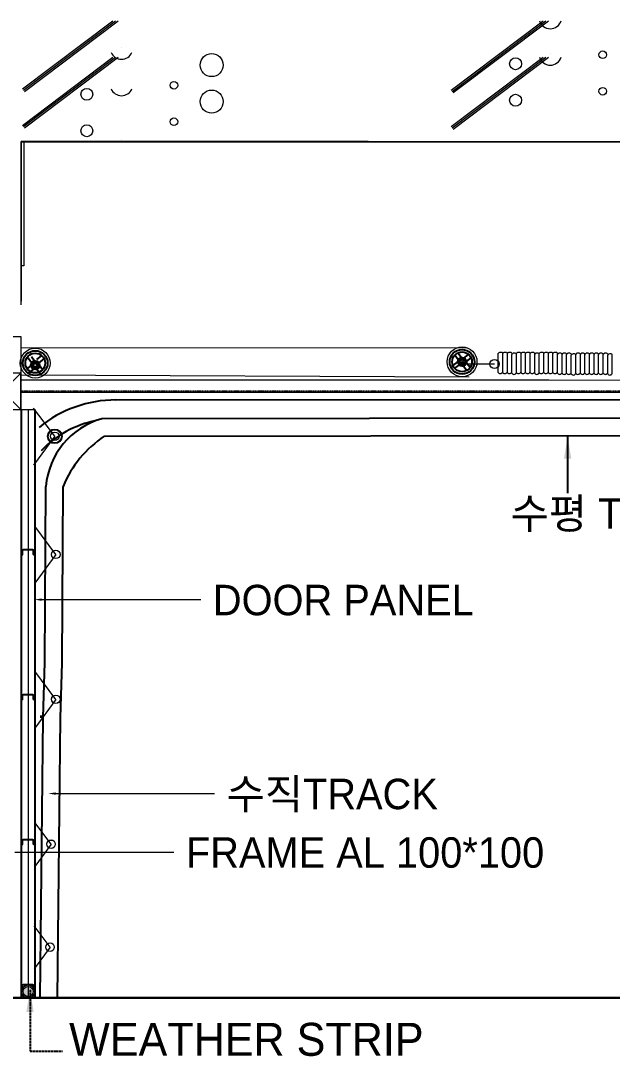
# Model space of a CAD drawing. Header units: millimetres. Extents: x 37414 to 54689, y 15261 to 27488.
# Drawn here: x 47891 to 49758, y 18088 to 21354 of the extents above; entities that cross this region are included whole.
import ezdxf

# ---------------------------------------------------------------- set-up
doc = ezdxf.new("R2010")
doc.units = ezdxf.units.MM
doc.linetypes.add('HIDDEN', pattern=[0.375, 0.25, -0.125])
doc.linetypes.add('HIDDEN2', pattern=[4.7625, 3.175, -1.5875])
doc.layers.get('0').update_dxf_attribs({"lineweight": 13})
for name, color, linetype in [('DIM', 7, 'Continuous'), ('H', 2, 'HIDDEN'), ('LIGHT', 1, 'Continuous'), ('MEDIUM', 2, 'Continuous')]:
    doc.layers.add(name, color=color, linetype=linetype)
for name, color, linetype, lineweight in [('벽', 7, 'Continuous', 13), ('치수', 7, 'Continuous', 13), ('해치', 7, 'Continuous', 13)]:
    doc.layers.add(name, color=color, linetype=linetype, lineweight=lineweight)
doc.styles.get("Standard").update_dxf_attribs({"font": 'Gulim.ttf'})
doc.linetypes.add('BATTING', pattern='A,0.00254,-2.54,[134,ltypeshp.shx,S=2.54,R=0,X=-2.54,Y=0],-5.08,[134,ltypeshp.shx,S=2.54,R=180,X=2.54,Y=0],-2.54', length=10.16254)
doc.dimstyles.new('ISO-25', dxfattribs={"dimtxt": 2.5, "dimasz": 2.5, "dimexe": 1.25, "dimexo": 0.625, "dimtad": 1, "dimtxsty": 'Standard', "dimcen": 2.5, "dimadec": 0, "dimazin": 0, "dimtfac": 1, "dimtmove": 0, "dimatfit": 3, "dimfxl": 0, "dimarcsym": 0})

msp = doc.modelspace()

# ---------------------------------------------------------------- hatches: boundary and pattern name
at = {"layer": '치수', "lineweight": 9}
h = msp.add_hatch(color=256, dxfattribs=at)
h.paths.add_polyline_path([(47899, 18291.9, 1), (47930.9, 18291.9, 1)], flags=0)
h.paths.add_polyline_path([(47923.8, 18310.8), (47906.1, 18310.8, 0.291271), (47894, 18291.9, 1), (47935.9, 18291.9, 0.291259)])
h.paths.add_polyline_path([(47930.9, 18291.9, -1), (47899, 18291.9, -1)], flags=16)

# ---------------------------------------------------------------- linework, layer by layer
at = {"color": 0, "lineweight": 25}
for p, q in [((47893.3, 20972.5), (48987.7, 20972.5)), ((48700.2, 20972.5), (52161.2, 20968.5))]:
    msp.add_line(p, q, dxfattribs=at)
at = {"color": 6}
for p, q in [((49299.9, 20322.3), (47891.3, 20320.9)), ((49398.4, 20246.7), (49398.4, 20305)), ((49398.4, 20244.4), (49398.4, 20302.7)), ((49412.8, 20246.7), (49412.8, 20305)), ((49412.8, 20244.4), (49412.8, 20302.7)), ((49427.2, 20246.7), (49427.2, 20305)), ((49427.2, 20244.4), (49427.2, 20302.7)), ((49427.2, 20248.9), (49427.2, 20302.2)), ((49441.6, 20242.1), (49441.6, 20300.4)), ((49441.6, 20242.1), (49441.6, 20300.4)), ((49456, 20244.4), (49456, 20302.7)), ((49456, 20244.4), (49456, 20302.7)), ((49470.4, 20246.7), (49470.4, 20305)), ((49470.4, 20246.7), (49470.4, 20305)), ((49470.4, 20244.4), (49470.4, 20302.7)), ((49470.4, 20244.4), (49470.4, 20302.7)), ((49484.8, 20246.7), (49484.8, 20305)), ((49484.8, 20246.7), (49484.8, 20305)), ((49484.8, 20244.4), (49484.8, 20302.7)), ((49484.8, 20244.4), (49484.8, 20302.7)), ((49499.2, 20246.7), (49499.2, 20305)), ((49499.2, 20246.7), (49499.2, 20305)), ((49499.2, 20244.4), (49499.2, 20302.7)), ((49499.2, 20244.4), (49499.2, 20302.7)), ((49499.2, 20248.9), (49499.2, 20302.2)), ((49513.6, 20246.7), (49513.6, 20305)), ((49513.6, 20244.4), (49513.6, 20302.7)), ((49513.6, 20248.9), (49513.6, 20302.2)), ((49513.6, 20242.1), (49513.6, 20300.4)), ((49513.6, 20242.1), (49513.6, 20300.4)), ((49528, 20244.4), (49528, 20302.7)), ((49528, 20244.4), (49528, 20302.7)), ((49542.4, 20246.7), (49542.4, 20305)), ((49542.4, 20244.4), (49542.4, 20302.7)), ((49556.8, 20246.7), (49556.8, 20305)), ((49556.8, 20244.4), (49556.8, 20302.7)), ((49571.2, 20246.7), (49571.2, 20305)), ((49571.2, 20244.4), (49571.2, 20302.7)), ((49585.6, 20246.7), (49585.6, 20305)), ((49585.6, 20244.4), (49585.6, 20302.7)), ((49585.6, 20244.4), (49585.6, 20302.7)), ((49585.6, 20248.9), (49585.6, 20302.2)), ((49585.6, 20242.1), (49585.6, 20300.4)), ((49600, 20244.4), (49600, 20302.7)), ((49600, 20242.1), (49600, 20300.4)), ((49614.4, 20244.4), (49614.4, 20302.7)), ((49614.4, 20242.1), (49614.4, 20300.4)), ((49614.4, 20246.7), (49614.4, 20299.9)), ((49628.8, 20239.8), (49628.8, 20298.1)), ((49628.8, 20239.8), (49628.8, 20298.1)), ((49643.2, 20242.1), (49643.2, 20300.4)), ((49643.2, 20242.1), (49643.2, 20300.4)), ((49657.6, 20244.4), (49657.6, 20302.7)), ((49657.6, 20242.1), (49657.6, 20300.4)), ((49672, 20244.4), (49672, 20302.7)), ((49672, 20242.1), (49672, 20300.4)), ((49686.4, 20244.4), (49686.4, 20302.7)), ((49686.4, 20242.1), (49686.4, 20300.4)), ((49700.8, 20244.4), (49700.8, 20302.7)), ((49700.8, 20244.4), (49700.8, 20302.7)), ((49700.8, 20242.1), (49700.8, 20300.4)), ((49700.8, 20242.1), (49700.8, 20300.4)), ((49700.8, 20246.7), (49700.8, 20299.9)), ((49715.2, 20244.4), (49715.2, 20302.7)), ((49715.2, 20242.1), (49715.2, 20300.4)), ((49729.6, 20244.4), (49729.6, 20302.7)), ((49729.6, 20242.1), (49729.6, 20300.4)), ((49729.6, 20246.7), (49729.6, 20299.9)), ((49744, 20239.8), (49744, 20298.1)), ((49744, 20239.8), (49744, 20298.1)), ((49758.4, 20242.1), (49758.4, 20300.4)), ((49758.4, 20242.1), (49758.4, 20300.4)), ((49284.3, 20272), (49386.7, 20271.2)), ((47891.3, 20236.3), (49306.7, 20230.6))]:
    msp.add_line(p, q, dxfattribs=at)
for p, q in [((49558.2, 20219.5), (47891.3, 20219.5)), ((51391.5, 20218.2), (49547.4, 20219.5)), ((49558.2, 20180.9), (47891.3, 20180.9)), ((51391.5, 20179.5), (49547.4, 20180.9))]:
    msp.add_line(p, q)
at = {"lineweight": 30}
for p, q in [((48193.6, 18271.7), (47583.4, 18271.7)), ((48192.3, 18271.7), (52469, 18271.7))]:
    msp.add_line(p, q, dxfattribs=at)
at = {"color": 6}
for points in [[(49398.4, 20302.7, -0.159884), (49401.1, 20306.9, -0.159884), (49405.6, 20308.7, -0.135156), (49409.8, 20307.8, -0.135156), (49412.8, 20305)], [(49412.8, 20302.7, -0.159884), (49415.5, 20306.9, -0.159884), (49420, 20308.7, -0.135156), (49424.2, 20307.8, -0.135156), (49427.2, 20305)], [(49427.2, 20302.7, -0.159884), (49429.9, 20306.9, -0.159884), (49434.4, 20308.7, -0.135156), (49438.6, 20307.8, -0.135156), (49441.6, 20305)], [(49441.6, 20300.4, -0.159884), (49444.3, 20304.6, -0.159884), (49448.8, 20306.4, -0.135156), (49453, 20305.5, -0.135156), (49456, 20302.7)], [(49456, 20302.7, -0.159884), (49458.7, 20306.9, -0.159884), (49463.2, 20308.7, -0.135156), (49467.4, 20307.8, -0.135156), (49470.4, 20305)], [(49470.4, 20302.7, -0.159884), (49473.1, 20306.9, -0.159884), (49477.6, 20308.7, -0.135156), (49481.8, 20307.8, -0.135156), (49484.8, 20305)], [(49470.4, 20302.7, -0.159884), (49473.1, 20306.9, -0.159884), (49477.6, 20308.7, -0.135156), (49481.8, 20307.8, -0.135156), (49484.8, 20305)], [(49484.8, 20302.7, -0.159884), (49487.5, 20306.9, -0.159884), (49492, 20308.7, -0.135156), (49496.2, 20307.8, -0.135156), (49499.2, 20305)], [(49484.8, 20302.7, -0.159884), (49487.5, 20306.9, -0.159884), (49492, 20308.7, -0.135156), (49496.2, 20307.8, -0.135156), (49499.2, 20305)], [(49499.2, 20302.7, -0.159884), (49501.9, 20306.9, -0.159884), (49506.4, 20308.7, -0.135156), (49510.6, 20307.8, -0.135156), (49513.6, 20305)], [(49499.2, 20302.7, -0.159884), (49501.9, 20306.9, -0.159884), (49506.4, 20308.7, -0.135156), (49510.6, 20307.8, -0.135156), (49513.6, 20305)], [(49513.6, 20300.4, -0.159884), (49516.3, 20304.6, -0.159884), (49520.8, 20306.4, -0.135156), (49525, 20305.5, -0.135156), (49528, 20302.7)], [(49528, 20302.7, -0.159884), (49530.7, 20306.9, -0.159884), (49535.2, 20308.7, -0.135156), (49539.4, 20307.8, -0.135156), (49542.4, 20305)], [(49542.4, 20302.7, -0.159884), (49545.1, 20306.9, -0.159884), (49549.6, 20308.7, -0.135156), (49553.8, 20307.8, -0.135156), (49556.8, 20305)], [(49556.8, 20302.7, -0.159884), (49559.5, 20306.9, -0.159884), (49564, 20308.7, -0.135156), (49568.2, 20307.8, -0.135156), (49571.2, 20305)], [(49571.2, 20302.7, -0.159884), (49573.9, 20306.9, -0.159884), (49578.4, 20308.7, -0.135156), (49582.6, 20307.8, -0.135156), (49585.6, 20305)], [(49585.6, 20300.4, -0.159884), (49588.3, 20304.6, -0.159884), (49592.8, 20306.4, -0.135156), (49597, 20305.5, -0.135156), (49600, 20302.7)], [(49600, 20300.4, -0.159884), (49602.7, 20304.6, -0.159884), (49607.2, 20306.4, -0.135156), (49611.4, 20305.5, -0.135156), (49614.4, 20302.7)], [(49614.4, 20300.4, -0.159884), (49617.1, 20304.6, -0.159884), (49621.6, 20306.4, -0.135156), (49625.8, 20305.5, -0.135156), (49628.8, 20302.7)], [(49628.8, 20298.1, -0.159884), (49631.5, 20302.3, -0.159884), (49636, 20304.1, -0.135156), (49640.2, 20303.2, -0.135156), (49643.2, 20300.4)], [(49643.2, 20300.4, -0.159884), (49645.9, 20304.6, -0.159884), (49650.4, 20306.4, -0.135156), (49654.6, 20305.5, -0.135156), (49657.6, 20302.7)], [(49657.6, 20300.4, -0.159884), (49660.3, 20304.6, -0.159884), (49664.8, 20306.4, -0.135156), (49669, 20305.5, -0.135156), (49672, 20302.7)], [(49672, 20300.4, -0.159884), (49674.7, 20304.6, -0.159884), (49679.2, 20306.4, -0.135156), (49683.4, 20305.5, -0.135156), (49686.4, 20302.7)], [(49686.4, 20300.4, -0.159884), (49689.1, 20304.6, -0.159884), (49693.6, 20306.4, -0.135156), (49697.8, 20305.5, -0.135156), (49700.8, 20302.7)], [(49700.8, 20300.4, -0.159884), (49703.5, 20304.6, -0.159884), (49708, 20306.4, -0.135156), (49712.2, 20305.5, -0.135156), (49715.2, 20302.7)], [(49715.2, 20300.4, -0.159884), (49717.9, 20304.6, -0.159884), (49722.4, 20306.4, -0.135156), (49726.6, 20305.5, -0.135156), (49729.6, 20302.7)], [(49729.6, 20300.4, -0.159884), (49732.3, 20304.6, -0.159884), (49736.8, 20306.4, -0.135156), (49741, 20305.5, -0.135156), (49744, 20302.7)], [(49744, 20298.1, -0.159884), (49746.7, 20302.3, -0.159884), (49751.2, 20304.1, -0.135156), (49755.4, 20303.2, -0.135156), (49758.4, 20300.4)], [(49398.4, 20244.4, 0.159884), (49402.2, 20241.2, 0.159884), (49407.2, 20240.9, 0.135156), (49410.8, 20243, 0.135156), (49412.8, 20246.7)], [(49412.8, 20244.4, 0.159884), (49416.6, 20241.2, 0.159884), (49421.6, 20240.9, 0.135156), (49425.2, 20243, 0.135156), (49427.2, 20246.7)], [(49427.2, 20244.4, 0.159884), (49431, 20241.2, 0.159884), (49436, 20240.9, 0.135156), (49439.6, 20243, 0.135156), (49441.6, 20246.7)], [(49441.6, 20242.1, 0.159884), (49445.4, 20238.9, 0.159884), (49450.4, 20238.6, 0.135156), (49454, 20240.7, 0.135156), (49456, 20244.4)], [(49456, 20244.4, 0.159884), (49459.8, 20241.2, 0.159884), (49464.8, 20240.9, 0.135156), (49468.4, 20243, 0.135156), (49470.4, 20246.7)], [(49470.4, 20244.4, 0.159884), (49474.2, 20241.2, 0.159884), (49479.2, 20240.9, 0.135156), (49482.8, 20243, 0.135156), (49484.8, 20246.7)], [(49470.4, 20244.4, 0.159884), (49474.2, 20241.2, 0.159884), (49479.2, 20240.9, 0.135156), (49482.8, 20243, 0.135156), (49484.8, 20246.7)], [(49484.8, 20244.4, 0.159884), (49488.6, 20241.2, 0.159884), (49493.6, 20240.9, 0.135156), (49497.2, 20243, 0.135156), (49499.2, 20246.7)], [(49484.8, 20244.4, 0.159884), (49488.6, 20241.2, 0.159884), (49493.6, 20240.9, 0.135156), (49497.2, 20243, 0.135156), (49499.2, 20246.7)], [(49499.2, 20244.4, 0.159884), (49503, 20241.2, 0.159884), (49508, 20240.9, 0.135156), (49511.6, 20243, 0.135156), (49513.6, 20246.7)], [(49499.2, 20244.4, 0.159884), (49503, 20241.2, 0.159884), (49508, 20240.9, 0.135156), (49511.6, 20243, 0.135156), (49513.6, 20246.7)], [(49513.6, 20242.1, 0.159884), (49517.4, 20238.9, 0.159884), (49522.4, 20238.6, 0.135156), (49526, 20240.7, 0.135156), (49528, 20244.4)], [(49528, 20244.4, 0.159884), (49531.8, 20241.2, 0.159884), (49536.8, 20240.9, 0.135156), (49540.4, 20243, 0.135156), (49542.4, 20246.7)], [(49542.4, 20244.4, 0.159884), (49546.2, 20241.2, 0.159884), (49551.2, 20240.9, 0.135156), (49554.8, 20243, 0.135156), (49556.8, 20246.7)], [(49556.8, 20244.4, 0.159884), (49560.6, 20241.2, 0.159884), (49565.6, 20240.9, 0.135156), (49569.2, 20243, 0.135156), (49571.2, 20246.7)], [(49571.2, 20244.4, 0.159884), (49575, 20241.2, 0.159884), (49580, 20240.9, 0.135156), (49583.6, 20243, 0.135156), (49585.6, 20246.7)], [(49585.6, 20242.1, 0.159884), (49589.4, 20238.9, 0.159884), (49594.4, 20238.6, 0.135156), (49598, 20240.7, 0.135156), (49600, 20244.4)], [(49600, 20242.1, 0.159884), (49603.8, 20238.9, 0.159884), (49608.8, 20238.6, 0.135156), (49612.4, 20240.7, 0.135156), (49614.4, 20244.4)], [(49614.4, 20242.1, 0.159884), (49618.2, 20238.9, 0.159884), (49623.2, 20238.6, 0.135156), (49626.8, 20240.7, 0.135156), (49628.8, 20244.4)], [(49628.8, 20239.8, 0.159884), (49632.6, 20236.6, 0.159884), (49637.6, 20236.3, 0.135156), (49641.2, 20238.4, 0.135156), (49643.2, 20242.1)], [(49643.2, 20242.1, 0.159884), (49647, 20238.9, 0.159884), (49652, 20238.6, 0.135156), (49655.6, 20240.7, 0.135156), (49657.6, 20244.4)], [(49657.6, 20242.1, 0.159884), (49661.4, 20238.9, 0.159884), (49666.4, 20238.6, 0.135156), (49670, 20240.7, 0.135156), (49672, 20244.4)], [(49672, 20242.1, 0.159884), (49675.8, 20238.9, 0.159884), (49680.8, 20238.6, 0.135156), (49684.4, 20240.7, 0.135156), (49686.4, 20244.4)], [(49686.4, 20242.1, 0.159884), (49690.2, 20238.9, 0.159884), (49695.2, 20238.6, 0.135156), (49698.8, 20240.7, 0.135156), (49700.8, 20244.4)], [(49700.8, 20242.1, 0.159884), (49704.6, 20238.9, 0.159884), (49709.6, 20238.6, 0.135156), (49713.2, 20240.7, 0.135156), (49715.2, 20244.4)], [(49715.2, 20242.1, 0.159884), (49719, 20238.9, 0.159884), (49724, 20238.6, 0.135156), (49727.6, 20240.7, 0.135156), (49729.6, 20244.4)], [(49729.6, 20242.1, 0.159884), (49733.4, 20238.9, 0.159884), (49738.4, 20238.6, 0.135156), (49742, 20240.7, 0.135156), (49744, 20244.4)], [(49744, 20239.8, 0.159884), (49747.8, 20236.6, 0.159884), (49752.8, 20236.3, 0.135156), (49756.4, 20238.4, 0.135156), (49758.4, 20242.1)]]:
    msp.add_lwpolyline(points, format="xyb", dxfattribs=at)
for centre, radius in [((47937.2, 20273.9), 47.1), ((49284.3, 20277.8), 47.1), ((49386.7, 20271.2), 14.4)]:
    msp.add_circle(centre, radius, dxfattribs=at)
at = {"lineweight": 13}
for centre, radius in [((47999, 20042.9), 23), ((47999, 20042.9), 20.7), ((47999, 20042.9), 13.4), ((47987, 18756.6), 13.4), ((47987, 18756.5), 13.4)]:
    msp.add_circle(centre, radius, dxfattribs=at)
at = {"layer": 'DIM', "color": 4, "lineweight": 15}
for q in [(47893.5, 18271.7), (47935.4, 20127.5)]:
    msp.add_line((47893.5, 20127.5), q, dxfattribs=at)
at = {"layer": 'DIM', "color": 2, "lineweight": 20}
for p, q in [((47896.5, 19670.5), (47893.5, 19670.5)), ((47896.5, 19670.5), (47893.5, 19670.5)), ((47896.5, 19668.5), (47893.5, 19668.5)), ((47929.5, 19685.5), (47899.5, 19685.5)), ((47929.5, 19683.5), (47900.5, 19683.5)), ((47935.4, 19670.5), (47932.5, 19670.5)), ((47935.4, 19670.5), (47932.5, 19670.5)), ((47935.4, 19668.5), (47932.5, 19668.5)), ((47896.5, 19213.5), (47893.5, 19213.5)), ((47896.5, 19213.5), (47893.5, 19213.5)), ((47896.5, 19211.5), (47893.5, 19211.5)), ((47929.5, 19228.5), (47899.5, 19228.5)), ((47929.5, 19226.5), (47900.5, 19226.5)), ((47935.4, 19213.5), (47932.5, 19213.5)), ((47935.4, 19213.5), (47932.5, 19213.5)), ((47935.4, 19211.5), (47932.5, 19211.5)), ((47896.5, 18756.5), (47893.5, 18756.5)), ((47896.5, 18756.5), (47893.5, 18756.5)), ((47896.5, 18754.5), (47893.5, 18754.5)), ((47929.5, 18771.5), (47899.5, 18771.5)), ((47929.5, 18769.5), (47900.5, 18769.5)), ((47935.4, 18756.5), (47932.5, 18756.5)), ((47935.4, 18756.5), (47932.5, 18756.5)), ((47935.4, 18754.5), (47932.5, 18754.5)), ((47896.5, 18299.5), (47893.5, 18299.5)), ((47896.5, 18299.5), (47893.5, 18299.5)), ((47896.5, 18297.5), (47893.5, 18297.5)), ((47929.5, 18314.5), (47899.5, 18314.5)), ((47929.5, 18312.5), (47900.5, 18312.5)), ((47935.4, 18299.5), (47932.5, 18299.5)), ((47935.4, 18299.5), (47932.5, 18299.5)), ((47935.4, 18297.5), (47932.5, 18297.5))]:
    msp.add_line(p, q, dxfattribs=at)
at = {"layer": 'DIM', "lineweight": 13}
for p, q in [((47958, 19527.9), (48459.7, 19527.9)), ((48001.5, 18916.3), (48503.2, 18916.3)), ((47873, 18731.6), (48374.7, 18731.6))]:
    msp.add_line(p, q, dxfattribs=at)
for points in [[(47958, 19524), (47958, 19531.7), (47935, 19527.9)], [(48001.5, 18912.5), (48001.5, 18920.1), (47978.5, 18916.3)]]:
    msp.add_solid(points, dxfattribs=at)
at = {"layer": 'H', "color": 1}
for p, q in [((49558.2, 20184.1), (47891.3, 20184.1)), ((51391.5, 20182.7), (49547.4, 20184.1))]:
    msp.add_line(p, q, dxfattribs=at)
at = {"layer": 'LIGHT'}
for p, q in [((47925.6, 20274.3), (47914.7, 20288.9)), ((47935.2, 20280.3), (47925.1, 20293.7)), ((47942.4, 20285.5), (47957.2, 20296.6)), ((47950.7, 20275.6), (47965.6, 20286.8)), ((49272.5, 20284.6), (49261.6, 20299.2)), ((49282.1, 20290.5), (49272, 20304)), ((49289.5, 20289.5), (49304.3, 20300.6)), ((49297.9, 20278.9), (49312.9, 20290.2)), ((47910, 20254.6), (47924.7, 20265.7)), ((47917.7, 20243.5), (47932.8, 20254.8)), ((47953, 20238.6), (47942.1, 20253.2)), ((47960.3, 20252.9), (47949.3, 20267.5)), ((49255.9, 20266.7), (49270.7, 20277.8)), ((49261.7, 20257.4), (49276.7, 20268.7)), ((49297, 20252.5), (49286, 20267.1)), ((49308.3, 20260.9), (49296.6, 20276.5))]:
    msp.add_line(p, q, dxfattribs=at)
for centre, radius in [((47937.2, 20273.9), 39), ((49284.3, 20277.8), 39), ((47937.2, 20273.9), 31.2), ((47937.4, 20267.5), 13.6), ((49284.3, 20277.8), 31.2), ((49284.3, 20277.8), 13.6), ((49284.3, 20277.8), 11.7), ((49284.3, 20277.8), 7.38), ((47937.4, 20267.5), 11.7), ((47937.4, 20267.5), 7.38), ((47937.4, 20267.5), 5.83), ((49284.3, 20272), 5.83)]:
    msp.add_circle(centre, radius, dxfattribs=at)
at = {"layer": 'MEDIUM', "lineweight": 25}
for p, q in [((48191.9, 20157.5), (51090.8, 20160.9)), ((47935.4, 20127.5), (47935.4, 18271.7)), ((51090.8, 20101.5), (48147.6, 20098.1)), ((48155.1, 20042.9), (51137, 20046.6)), ((47967.4, 19330), (47970.7, 19884.9)), ((48022.3, 19329.1), (48025.6, 19884.9)), ((48007.9, 18271.7), (48017, 19155))]:
    msp.add_line(p, q, dxfattribs=at)
at = {"layer": 'MEDIUM'}
for p, q in [((47962.1, 19156.7), (47967.4, 19330.1)), ((48017, 19155), (48022.3, 19328.4)), ((47953, 18271.7), (47962.1, 19155.6)), ((47956.1, 19155), (47956.2, 19162.6))]:
    msp.add_line(p, q, dxfattribs=at)
at = {"layer": 'MEDIUM', "lineweight": 25}
for centre, radius, start, end in [((48191.9, 19774), 383.5, 90, 129.2568), ((48191.9, 19771.7), 326.6, 100.9777, 136.3868), ((48212.9, 19863.9), 243.2, 105.5865, 175.0464), ((48343, 19757), 342.2, 123.3125, 158.0554)]:
    msp.add_arc(centre, radius, start, end, dxfattribs=at)
at = {"layer": '벽', "color": 2, "lineweight": 18}
for p, q in [((47776.3, 20357.5), (47891.3, 20357.5)), ((47891.3, 20357.5), (47891.3, 20242.5)), ((47891.3, 20357.5), (47891.3, 20242.5)), ((47776.3, 20242.5), (47891.3, 20127.5)), ((47891.3, 20242.5), (47776.3, 20127.5)), ((47891.3, 20242.5), (47776.3, 20242.5)), ((47891.3, 20242.5), (47891.3, 18271.7))]:
    msp.add_line(p, q, dxfattribs=at)
msp.add_lwpolyline([(47776.3, 20127.5), (47891.3, 20127.5), (47891.3, 20242.5), (47776.3, 20242.5)], close=True, dxfattribs=at)
at = {"layer": '치수', "lineweight": 9}
for p, q in [((47896.8, 21138.5), (48182, 21353.5)), ((47899.8, 21134.5), (48190.3, 21353.5)), ((47902.8, 21130.5), (48198.7, 21353.5)), ((49249.9, 21134.8), (49540.2, 21353.5)), ((49252.9, 21130.8), (49548.5, 21353.5)), ((49255.9, 21126.8), (49556.8, 21353.5)), ((47896.8, 21023.5), (48182, 21238.5)), ((47899.8, 21019.5), (48190.3, 21238.5)), ((47902.8, 21015.5), (48198.7, 21238.5)), ((49249.9, 21019.8), (49540.2, 21238.5)), ((49252.9, 21015.8), (49548.5, 21238.5)), ((49255.9, 21011.8), (49556.8, 21238.5)), ((47893.3, 20572.5), (47893.3, 20972.5)), ((47893.3, 20457.5), (47893.3, 20857.5)), ((47896.5, 19670.5), (47896.5, 19682.5)), ((47896.5, 19668.5), (47898.5, 19670.5)), ((47898.5, 19670.5), (47898.5, 19681.5)), ((47930.5, 19670.5), (47930.5, 19682.5)), ((47932.5, 19670.5), (47932.5, 19682.5)), ((47896.5, 19213.5), (47896.5, 19225.5)), ((47896.5, 19211.5), (47898.5, 19213.5)), ((47898.5, 19213.5), (47898.5, 19224.5)), ((47930.5, 19213.5), (47930.5, 19225.5)), ((47932.5, 19213.5), (47932.5, 19225.5)), ((47987, 18756.5), (47935.4, 18824.8)), ((47896.5, 18756.5), (47896.5, 18768.5)), ((47896.5, 18754.5), (47898.5, 18756.5)), ((47898.5, 18756.5), (47898.5, 18767.5)), ((47930.5, 18756.5), (47930.5, 18768.5)), ((47932.5, 18756.5), (47932.5, 18768.5)), ((47987, 18756.5), (47935.4, 18686.7)), ((47896.5, 18299.5), (47896.5, 18311.5)), ((47896.5, 18297.5), (47898.5, 18299.5)), ((47898.5, 18299.5), (47898.5, 18310.5)), ((47930.5, 18299.5), (47930.5, 18311.5)), ((47932.5, 18299.5), (47932.5, 18311.5))]:
    msp.add_line(p, q, dxfattribs=at)
at = {"layer": '치수', "linetype": 'BATTING', "lineweight": 9}
for p, q in [((47914.5, 20127.5), (47914.5, 19685.5)), ((47915, 19683.5), (47915, 19228.5)), ((47915, 19226.5), (47914.5, 18771.5)), ((47915, 18769.5), (47915, 18314.5)), ((47915, 18312.5), (47914.9, 18271.7))]:
    msp.add_line(p, q, dxfattribs=at)
at = {"layer": '치수', "lineweight": 20}
for p, q in [((47999, 20042.9), (47932, 20131.5)), ((47999, 20042.9), (47932, 19952.2)), ((48002.4, 19670.5), (47935.4, 19759.2)), ((47930.5, 19670.5), (47932.5, 19668.5)), ((48002.4, 19670.5), (47935.4, 19579.8)), ((48002.4, 19213.5), (47935.4, 19302.2)), ((47930.5, 19213.5), (47932.5, 19211.5)), ((48002.4, 19213.5), (47935.4, 19122.9)), ((47930.5, 18756.5), (47932.5, 18754.5)), ((47984, 18431.9), (47933.4, 18498.8)), ((47984, 18431.9), (47933.4, 18363.4)), ((47930.5, 18299.5), (47932.5, 18297.5))]:
    msp.add_line(p, q, dxfattribs=at)
at = {"layer": '치수', "color": 4, "lineweight": 5}
for p, q in [((47893.5, 19781.3), (47893.5, 19275.4)), ((47896.3, 19781.3), (47893.5, 19781.3)), ((47896.3, 19279.2), (47893.5, 19279.2)), ((47893.5, 19275.4), (47893.5, 18271.7))]:
    msp.add_line(p, q, dxfattribs=at)
at = {"layer": '치수', "lineweight": 9}
for points in [[(47893.3, 20972.5), (47893.3, 20972.5), (47893.3, 20584.5), (47893.3, 20584.5)], [(47893.3, 20972.5), (47901, 20972.5), (47901, 20580.9), (47893.3, 20580.9)], [(47893.3, 20857.5), (47893.3, 20857.5), (47893.3, 20469.5), (47893.3, 20469.5)]]:
    msp.add_lwpolyline(points, close=True, dxfattribs=at)
for centre, radius in [((48209.5, 21268), 5.144878968614994e-12), ((48494, 21213.5), 36.4), ((49453.1, 21217.8), 18.8), ((49562.6, 21249.2), 5.144878968614994e-12), ((49728.1, 21246.2), 12), ((48375, 21150), 12), ((48100, 21121.5), 18.8), ((48494, 21098.5), 36.4), ((49728.1, 21131.2), 12), ((49453.1, 21102.8), 18.8), ((48375, 21035), 12), ((48100, 21006.5), 18.8), ((48209.5, 20980), 5.144878968614994e-12), ((47914.9, 18291.9), 20.9), ((47914.9, 18291.9), 15.9)]:
    msp.add_circle(centre, radius, dxfattribs=at)
at = {"layer": '치수', "lineweight": 20}
for centre in [(48002.4, 19670.5), (48002.4, 19213.6), (48002.4, 19213.5), (47984, 18431.9), (47984, 18431.9)]:
    msp.add_circle(centre, 13.4, dxfattribs=at)
at = {"layer": '치수', "lineweight": 9}
for centre, radius, start, end in [((49562.6, 21364.2), 35.9, 197.2873, 342.7127), ((48209.5, 21268), 35.9, 203.7401, 336.2599), ((49562.6, 21249.2), 35.9, 197.2873, 342.7127), ((48209.5, 21153), 35.9, 203.7401, 336.2599), ((47929.5, 19682.5), 3, 0, 90), ((47929.5, 19682.5), 1, 0, 90), ((47929.5, 19225.5), 3, 0, 90), ((47929.5, 19225.5), 1, 0, 90), ((47929.5, 18768.5), 3, 0, 90), ((47929.5, 18768.5), 1, 0, 90), ((47929.5, 18311.5), 3, 0, 90), ((47929.5, 18311.5), 1, 0, 90)]:
    msp.add_arc(centre, radius, start, end, dxfattribs=at)
at = {"layer": '치수', "lineweight": 20}
for centre, radius in [((47899.5, 19682.5), 3), ((47899.5, 19682.5), 1), ((47899.5, 19225.5), 3), ((47899.5, 19225.5), 1), ((47899.5, 18768.5), 3), ((47899.5, 18768.5), 1), ((47899.5, 18311.5), 3), ((47899.5, 18311.5), 1)]:
    msp.add_arc(centre, radius, 90, 180, dxfattribs=at)

# ---------------------------------------------------------------- texts
at = {"layer": '벽', "lineweight": 9}
for s, p in [('수평 TRACK', (49437.7, 19751.6)), ('DOOR PANEL', (48497.8, 19478.7)), ('수직TRACK', (48541.3, 18867.1)), ('FRAME AL 100*100', (48412.7, 18682.5))]:
    msp.add_text(s, height=96, dxfattribs=at).set_placement(p)
at = {"layer": '치수', "color": 0, "lineweight": 9}
msp.add_text('WEATHER STRIP', height=104, dxfattribs=at).set_placement((48044.1, 18089.3))

# ---------------------------------------------------------------- leaders
msp.add_leader([(49617.4, 20042.6), (49617.4, 19864)], dimstyle='ISO-25', override={"dimscale": 35, "dimtxt": 2.7, "dimasz": 2, "dimtad": 0, "dimcen": 3}, dxfattribs=at)
at = {"layer": '해치', "color": 0, "linetype": 'HIDDEN2', "lineweight": 5}
msp.add_leader([(47920.7, 18297.7), (47920.7, 18104.2), (48022.9, 18104.2)], dimstyle='ISO-25', override={"dimscale": 35, "dimtxt": 2.7, "dimasz": 2, "dimgap": 0.625, "dimtad": 0, "dimcen": 3}, dxfattribs=at)

doc.saveas('drawing.dxf')
